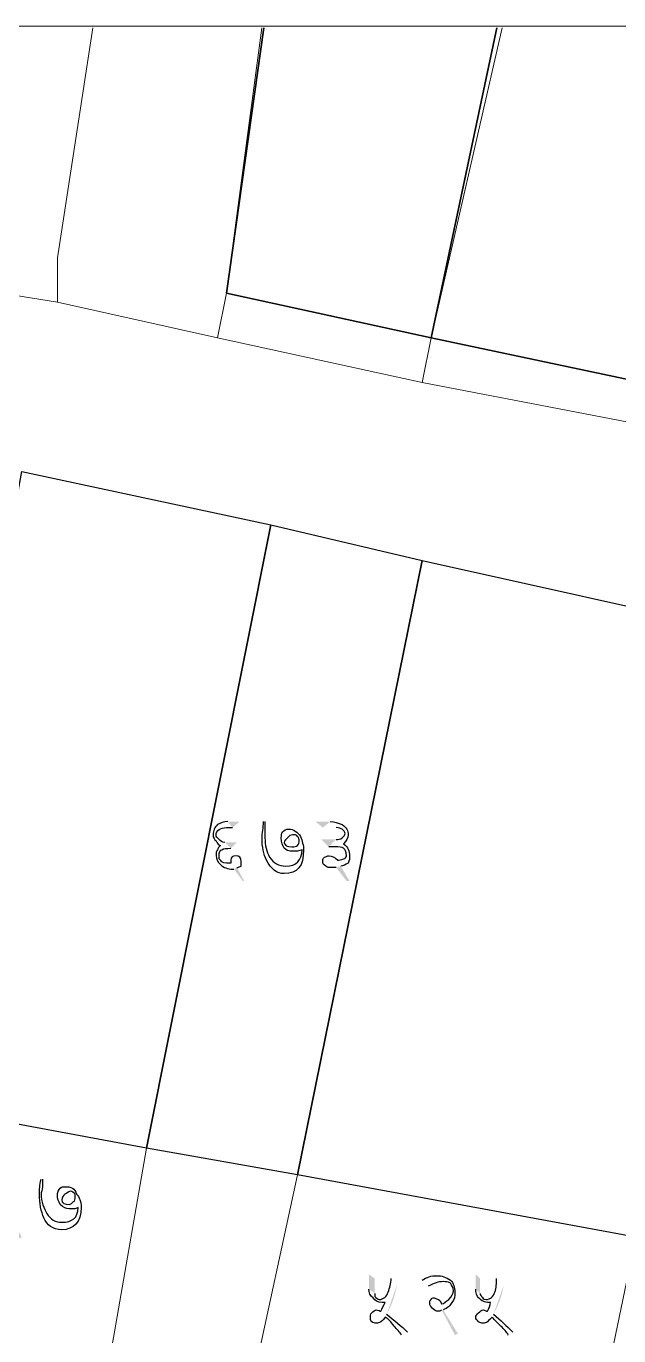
# Model space of a CAD drawing. Header units: inches. Extents: x 5 to 133, y 5 to 145.
# Drawn here: x 29.15 to 37.6, y 106.71 to 125.39 of the extents above; entities that cross this region are included whole.
import ezdxf

# ---------------------------------------------------------------- set-up
doc = ezdxf.new("R2010")
doc.units = ezdxf.units.IN
doc.header["$MEASUREMENT"] = 0
doc.layers.add('PDF_Geometry', color=7, linetype='Continuous')
doc.layers.add('PDF_Solid Fills', color=7, linetype='Continuous')

msp = doc.modelspace()

# ---------------------------------------------------------------- hatches: boundary and pattern name
at = {"layer": 'PDF_Solid Fills', "transparency": 33554559}
h = msp.add_hatch(color=256, dxfattribs=at)
h.paths.add_polyline_path([(32.089, 113.961), (32.194, 114.046), (32.025, 114.046)], flags=0)
h.paths.add_polyline_path([(32.11, 113.369), (32.237, 113.199), (32.258, 113.199), (32.152, 113.39)], flags=0)
h.paths.add_polyline_path([(32.067, 113.665), (32.152, 113.75), (31.983, 113.75)], flags=0)
h.paths.add_polyline_path([(32.533, 114.046), (32.554, 114.046)], flags=0)
h.paths.add_polyline_path([(33.083, 113.644), (33.083, 113.644)], flags=0)
h.paths.add_polyline_path([(33.38, 113.961), (33.274, 114.046), (33.486, 114.046)], flags=0)
h.paths.add_polyline_path([(33.634, 113.411), (33.761, 113.199), (33.718, 113.199), (33.57, 113.39)], flags=0)
h.paths.add_polyline_path([(33.464, 113.686), (33.359, 113.792), (33.57, 113.792)], flags=0)
h = msp.add_hatch(color=256, dxfattribs=at)
h.paths.add_polyline_path([(28.13, 108.903), (28.215, 108.839)], flags=0)
h.paths.add_polyline_path([(28.363, 108.162, 0.059151), (28.067, 108.395)], flags=0)
h.paths.add_polyline_path([(28.363, 108.162), (28.279, 108.098)], flags=0)
h.paths.add_polyline_path([(27.813, 108.754), (27.813, 108.987), (27.898, 108.903), (27.898, 108.712)], flags=0)
h.paths.add_polyline_path([(28.66, 108.818), (28.575, 108.903)], flags=0)
h.paths.add_polyline_path([(28.892, 108.479), (29.083, 108.119), (29.041, 108.098), (28.85, 108.458)], flags=0)
h.paths.add_polyline_path([(29.358, 108.945), (29.379, 108.945)], flags=0)
h.paths.add_polyline_path([(29.887, 108.543), (29.887, 108.543)], flags=0)
h = msp.add_hatch(color=256, dxfattribs=at)
h.paths.add_polyline_path([(34.353, 107.527), (34.438, 107.442)], flags=0)
h.paths.add_polyline_path([(34.29, 107.019, 0.088944), (34.438, 107.442)], flags=0)
h.paths.add_polyline_path([(34.586, 106.765), (34.502, 106.722)], flags=0)
h.paths.add_polyline_path([(34.036, 107.379), (34.036, 107.59), (34.121, 107.527), (34.121, 107.315)], flags=0)
h.paths.add_polyline_path([(34.883, 107.421), (34.798, 107.506)], flags=0)
h.paths.add_polyline_path([(35.094, 107.082), (35.306, 106.744), (35.264, 106.722), (35.073, 107.082)], flags=0)
h.paths.add_polyline_path([(35.856, 107.527), (35.962, 107.442)], flags=0)
h.paths.add_polyline_path([(35.814, 107.019, 0.088944), (35.962, 107.442)], flags=0)
h.paths.add_polyline_path([(36.089, 106.765), (36.026, 106.722)], flags=0)
h.paths.add_polyline_path([(35.56, 107.379), (35.56, 107.59), (35.623, 107.527), (35.623, 107.315)], flags=0)

# ---------------------------------------------------------------- linework, layer by layer
at = {"layer": 'PDF_Geometry', "lineweight": 13}
msp.add_lwpolyline([(5.059, 125.391), (99.991, 125.391), (99.991, 32.131), (5.059, 32.131)], close=True, dxfattribs=at)
at = {"layer": 'PDF_Geometry', "lineweight": 9}
for points in [[(26.416, 122.851), (26.416, 121.962), (29.591, 121.454), (29.591, 122.089), (29.591, 121.454), (26.416, 121.962), (26.416, 122.851), (26.543, 123.232), (26.416, 122.851), (21.844, 123.74), (20.828, 123.994), (19.431, 124.248), (19.431, 125.37), (19.431, 124.248), (20.828, 123.994), (21.844, 123.74), (22.095, 125.37), (21.844, 123.74)], [(30.096, 125.37), (29.591, 122.089)], [(32.004, 121.581), (32.509, 125.37)], [(34.925, 120.946), (34.798, 120.311), (34.925, 120.946), (35.936, 125.37)], [(32.639, 118.279), (30.861, 109.389), (30.353, 106.468), (28.702, 98.213), (25.273, 98.975), (25.4, 99.229), (26.162, 103.801), (26.416, 104.817), (26.924, 107.611), (27.432, 110.024), (29.083, 119.041)], [(32.639, 118.279), (30.861, 109.389), (30.353, 106.468), (28.702, 98.213), (25.273, 98.975), (25.4, 99.229), (26.162, 103.801), (26.416, 104.817), (26.924, 107.611), (27.432, 110.024), (29.083, 119.041)], [(34.798, 117.771), (33.02, 109.008), (32.385, 106.087), (30.353, 106.468), (30.861, 109.389), (32.639, 118.279)], [(34.798, 117.771), (33.02, 109.008), (32.385, 106.087), (30.353, 106.468), (30.861, 109.389), (32.639, 118.279)], [(39.37, 116.755), (37.846, 108.119), (37.211, 105.071), (37.084, 104.436), (37.211, 104.436), (35.687, 96.562), (30.734, 97.705), (32.385, 105.96), (32.385, 106.087), (33.02, 109.008), (34.798, 117.771)], [(39.37, 116.755), (37.846, 108.119), (37.211, 105.071), (37.084, 104.436), (37.211, 104.436), (35.687, 96.562), (30.734, 97.705), (32.385, 105.96), (32.385, 106.087), (33.02, 109.008), (34.798, 117.771)], [(39.624, 107.738), (42.418, 107.103), (42.037, 105.325), (41.656, 103.42), (37.211, 104.436), (37.084, 104.436), (37.211, 105.071), (37.846, 108.119)], [(39.624, 107.738), (42.418, 107.103), (42.037, 105.325), (41.656, 103.42), (37.211, 104.436), (37.084, 104.436), (37.211, 105.071), (37.846, 108.119)]]:
    msp.add_lwpolyline(points, close=True, dxfattribs=at)
for points in [[(41.402, 119.041), (34.798, 120.311), (31.877, 120.946), (32.004, 121.581), (31.877, 120.946), (32.004, 121.581), (31.877, 120.946), (29.591, 121.454), (29.591, 122.089), (30.096, 125.37), (29.591, 122.089), (29.591, 121.454), (31.877, 120.946), (34.798, 120.311), (41.402, 119.041)], [(32.004, 121.581), (32.509, 125.37)], [(32.509, 125.37), (32.004, 121.581)], [(34.925, 120.946), (35.936, 125.37)], [(35.936, 125.37), (34.925, 120.946)], [(26.416, 121.962), (29.591, 121.454), (31.877, 120.946), (34.798, 120.311), (41.402, 119.041), (44.577, 118.406), (44.577, 118.787), (49.53, 117.517), (53.848, 116.374)], [(26.416, 121.962), (29.591, 121.454), (31.877, 120.946), (34.798, 120.311), (41.402, 119.041), (44.577, 118.406), (44.577, 118.787), (49.53, 117.517), (53.848, 116.374)], [(34.798, 120.311), (34.925, 120.946)], [(34.925, 120.946), (34.798, 120.311)], [(54.991, 113.326), (52.959, 113.707), (50.673, 114.215), (48.768, 114.723), (44.196, 115.739), (41.275, 116.374), (39.37, 116.755), (34.798, 117.771), (32.639, 118.279), (29.083, 119.041)], [(54.991, 113.326), (52.959, 113.707), (50.673, 114.215), (48.768, 114.723), (44.196, 115.739), (41.275, 116.374), (39.37, 116.755), (34.798, 117.771), (32.639, 118.279), (29.083, 119.041)]]:
    msp.add_lwpolyline(points, dxfattribs=at)
at = {"layer": 'PDF_Geometry', "color": 21, "lineweight": 13, "true_color": 0xffafaf}
for points in [[(32.004, 121.581), (32.537, 125.37)], [(41.529, 119.549), (34.925, 120.946), (35.863, 125.37), (34.925, 120.946), (41.529, 119.549), (34.925, 120.946), (35.863, 125.37), (34.925, 120.946), (35.863, 125.37), (34.925, 120.946), (32.004, 121.581), (34.925, 120.946), (41.529, 119.549)], [(32.004, 121.581), (32.537, 125.37)], [(34.925, 120.946), (35.863, 125.37)], [(35.863, 125.37), (34.925, 120.946)]]:
    msp.add_lwpolyline(points, dxfattribs=at)
at = {"layer": 'PDF_Geometry', "color": 21, "lineweight": 25, "true_color": 0xffafaf}
msp.add_lwpolyline([(41.529, 119.549), (34.925, 120.946), (32.004, 121.581), (32.537, 125.37), (32.004, 121.581), (34.925, 120.946), (35.863, 125.37), (34.925, 120.946), (41.529, 119.549)], dxfattribs=at)
at = {"layer": 'PDF_Geometry', "color": 21, "lineweight": 13, "true_color": 0xffafaf}
for points in [[(32.537, 125.37), (32.004, 121.581), (34.925, 120.946), (32.004, 121.581)], [(32.639, 118.279), (30.861, 109.389), (27.432, 110.024), (29.083, 119.041)], [(32.639, 118.279), (30.861, 109.389), (27.432, 110.024), (29.083, 119.041)], [(32.639, 118.279), (30.861, 109.389), (27.432, 110.024), (29.083, 119.041)], [(32.639, 118.279), (30.861, 109.389), (27.432, 110.024), (29.083, 119.041)], [(34.798, 117.771), (33.02, 109.008), (30.861, 109.389), (32.639, 118.279)], [(34.798, 117.771), (33.02, 109.008), (30.861, 109.389), (32.639, 118.279)], [(34.798, 117.771), (33.02, 109.008), (30.861, 109.389), (32.639, 118.279)], [(34.798, 117.771), (33.02, 109.008), (30.861, 109.389), (32.639, 118.279)], [(39.37, 116.755), (37.846, 108.119), (33.02, 109.008), (34.798, 117.771)], [(39.37, 116.755), (37.846, 108.119), (33.02, 109.008), (34.798, 117.771)], [(39.37, 116.755), (37.846, 108.119), (33.02, 109.008), (34.798, 117.771)], [(39.37, 116.755), (37.846, 108.119), (33.02, 109.008), (34.798, 117.771)]]:
    msp.add_lwpolyline(points, close=True, dxfattribs=at)
at = {"layer": 'PDF_Geometry', "color": 21, "lineweight": 25, "true_color": 0xffafaf}
for points in [[(34.925, 120.946), (35.863, 125.37)], [(32.639, 118.279), (30.861, 109.389), (27.432, 110.024), (29.083, 119.041)], [(32.639, 118.279), (30.861, 109.389), (27.432, 110.024), (29.083, 119.041)], [(34.798, 117.771), (33.02, 109.008), (30.861, 109.389), (32.639, 118.279)], [(34.798, 117.771), (33.02, 109.008), (30.861, 109.389), (32.639, 118.279)], [(39.37, 116.755), (37.846, 108.119), (33.02, 109.008), (34.798, 117.771)], [(39.37, 116.755), (37.846, 108.119), (33.02, 109.008), (34.798, 117.771)]]:
    msp.add_lwpolyline(points, close=True, dxfattribs=at)
at = {"layer": 'PDF_Geometry', "lineweight": 25}
for points in [[(31.877, 114.004), (31.835, 113.961), (31.813, 113.919), (31.813, 113.856)], [(31.856, 113.856), (31.856, 113.919), (31.919, 113.961), (32.004, 113.961)], [(32.025, 114.046), (31.962, 114.046), (31.919, 114.025), (31.877, 114.004)], [(32.004, 113.961), (32.025, 113.961), (32.046, 113.961), (32.067, 113.961)], [(32.067, 113.961), (32.067, 113.961), (32.089, 113.961), (32.089, 113.961)], [(32.512, 113.813), (32.512, 113.877), (32.533, 113.961), (32.533, 114.046)], [(32.554, 114.046), (32.554, 114.025), (32.554, 113.983), (32.554, 113.94)], [(33.486, 114.046), (33.549, 114.046), (33.591, 114.025), (33.655, 114.004)], [(33.655, 113.94), (33.634, 113.94), (33.613, 113.961), (33.57, 113.961)], [(33.655, 114.004), (33.718, 113.961), (33.74, 113.919), (33.74, 113.856)], [(31.813, 113.856), (31.813, 113.813), (31.835, 113.792), (31.856, 113.771)], [(31.898, 113.792), (31.877, 113.813), (31.856, 113.834), (31.856, 113.856)], [(31.856, 113.771), (31.877, 113.729), (31.898, 113.707), (31.919, 113.707)], [(31.983, 113.75), (31.94, 113.75), (31.919, 113.771), (31.898, 113.792)], [(32.575, 113.496), (32.533, 113.58), (32.512, 113.686), (32.512, 113.813)], [(32.554, 113.94), (32.554, 113.877), (32.554, 113.834), (32.554, 113.813)], [(32.554, 113.813), (32.554, 113.707), (32.575, 113.623), (32.618, 113.538)], [(32.787, 113.813), (32.787, 113.856), (32.787, 113.877), (32.808, 113.898)], [(32.829, 113.665), (32.808, 113.707), (32.787, 113.75), (32.787, 113.813)], [(32.808, 113.898), (32.829, 113.919), (32.851, 113.94), (32.893, 113.94)], [(32.893, 113.834), (32.851, 113.792), (32.829, 113.771), (32.829, 113.75)], [(32.893, 113.94), (32.956, 113.94), (33.02, 113.898), (33.062, 113.834)], [(32.978, 113.856), (32.935, 113.856), (32.914, 113.856), (32.893, 113.834)], [(33.02, 113.834), (32.999, 113.856), (32.999, 113.856), (32.978, 113.856)], [(33.041, 113.771), (33.041, 113.792), (33.041, 113.813), (33.02, 113.834)], [(33.02, 113.707), (33.041, 113.729), (33.041, 113.75), (33.041, 113.771)], [(33.062, 113.834), (33.083, 113.771), (33.105, 113.707), (33.105, 113.644)], [(33.57, 113.792), (33.591, 113.792), (33.634, 113.792), (33.655, 113.813)], [(33.697, 113.877), (33.697, 113.898), (33.676, 113.919), (33.655, 113.94)], [(33.655, 113.813), (33.676, 113.834), (33.697, 113.856), (33.697, 113.877)], [(33.74, 113.856), (33.74, 113.813), (33.718, 113.771), (33.676, 113.729)], [(31.877, 113.644), (31.856, 113.623), (31.856, 113.602), (31.856, 113.559)], [(31.919, 113.707), (31.898, 113.686), (31.877, 113.665), (31.877, 113.644)], [(31.898, 113.559), (31.898, 113.602), (31.919, 113.644), (31.94, 113.644)], [(31.94, 113.644), (31.962, 113.665), (32.004, 113.665), (32.067, 113.665)], [(32.829, 113.75), (32.829, 113.707), (32.872, 113.686), (32.935, 113.686)], [(32.956, 113.623), (32.893, 113.623), (32.851, 113.644), (32.829, 113.665)], [(33.105, 113.644), (33.105, 113.411), (33.02, 113.305), (32.829, 113.305)], [(32.851, 113.411), (32.999, 113.411), (33.083, 113.496), (33.083, 113.644)], [(32.935, 113.686), (32.978, 113.686), (32.999, 113.686), (33.02, 113.707)], [(33.083, 113.644), (33.041, 113.623), (32.999, 113.623), (32.956, 113.623)], [(33.507, 113.686), (33.486, 113.686), (33.464, 113.686), (33.464, 113.686)], [(33.549, 113.686), (33.549, 113.686), (33.528, 113.686), (33.507, 113.686)], [(33.676, 113.665), (33.655, 113.686), (33.613, 113.686), (33.549, 113.686)], [(33.676, 113.729), (33.74, 113.686), (33.761, 113.623), (33.761, 113.559)], [(33.718, 113.559), (33.718, 113.623), (33.697, 113.644), (33.676, 113.665)], [(31.856, 113.559), (31.856, 113.517), (31.877, 113.475), (31.919, 113.432)], [(31.898, 113.517), (31.898, 113.538), (31.898, 113.559), (31.898, 113.559)], [(31.919, 113.496), (31.919, 113.496), (31.919, 113.496), (31.898, 113.517)], [(32.046, 113.453), (31.983, 113.453), (31.94, 113.453), (31.919, 113.496)], [(31.919, 113.432), (31.962, 113.39), (32.025, 113.369), (32.089, 113.369)], [(32.067, 113.453), (32.067, 113.453), (32.067, 113.453), (32.046, 113.453)], [(32.131, 113.559), (32.089, 113.559), (32.067, 113.538), (32.067, 113.496)], [(32.067, 113.496), (32.067, 113.496), (32.067, 113.496), (32.067, 113.475)], [(32.067, 113.475), (32.067, 113.453), (32.067, 113.453), (32.067, 113.453)], [(32.216, 113.475), (32.216, 113.538), (32.194, 113.559), (32.131, 113.559)], [(32.152, 113.39), (32.173, 113.39), (32.194, 113.411), (32.216, 113.411)], [(32.216, 113.411), (32.216, 113.432), (32.216, 113.453), (32.216, 113.475)], [(32.829, 113.305), (32.724, 113.305), (32.639, 113.369), (32.575, 113.496)], [(32.618, 113.538), (32.681, 113.453), (32.745, 113.411), (32.851, 113.411)], [(33.38, 113.496), (33.38, 113.517), (33.38, 113.517), (33.401, 113.538)], [(33.422, 113.411), (33.38, 113.432), (33.38, 113.453), (33.38, 113.496)], [(33.401, 113.538), (33.422, 113.538), (33.443, 113.559), (33.464, 113.559)], [(33.507, 113.39), (33.464, 113.39), (33.443, 113.39), (33.422, 113.411)], [(33.464, 113.559), (33.507, 113.559), (33.549, 113.538), (33.591, 113.496)], [(33.57, 113.39), (33.57, 113.39), (33.528, 113.39), (33.507, 113.39)], [(33.591, 113.496), (33.613, 113.496), (33.634, 113.496), (33.676, 113.517)], [(33.74, 113.453), (33.697, 113.432), (33.676, 113.411), (33.634, 113.411)], [(33.676, 113.517), (33.697, 113.517), (33.718, 113.538), (33.718, 113.559)], [(33.761, 113.559), (33.761, 113.517), (33.761, 113.496), (33.74, 113.453)], [(32.089, 113.369), (32.089, 113.369), (32.11, 113.369), (32.11, 113.369)], [(29.337, 108.733), (29.337, 108.797), (29.337, 108.86), (29.358, 108.945)], [(29.379, 108.945), (29.379, 108.924), (29.379, 108.881), (29.379, 108.839)], [(29.4, 108.395), (29.358, 108.479), (29.337, 108.606), (29.337, 108.733)], [(29.379, 108.839), (29.379, 108.797), (29.358, 108.754), (29.358, 108.733)], [(29.358, 108.733), (29.358, 108.627), (29.4, 108.522), (29.443, 108.458)], [(29.591, 108.712), (29.591, 108.754), (29.612, 108.797), (29.633, 108.818)], [(29.633, 108.818), (29.654, 108.839), (29.676, 108.839), (29.697, 108.839)], [(29.697, 108.733), (29.676, 108.712), (29.654, 108.691), (29.654, 108.649)], [(29.697, 108.839), (29.781, 108.839), (29.845, 108.818), (29.866, 108.733)], [(29.781, 108.776), (29.76, 108.776), (29.739, 108.754), (29.697, 108.733)], [(29.845, 108.733), (29.824, 108.754), (29.803, 108.776), (29.781, 108.776)], [(29.845, 108.691), (29.845, 108.712), (29.845, 108.733), (29.845, 108.733)], [(29.866, 108.733), (29.908, 108.691), (29.93, 108.627), (29.93, 108.543)], [(29.633, 108.585), (29.612, 108.627), (29.591, 108.67), (29.591, 108.712)], [(29.76, 108.522), (29.718, 108.522), (29.676, 108.543), (29.633, 108.585)], [(29.654, 108.649), (29.654, 108.606), (29.697, 108.585), (29.76, 108.585)], [(29.93, 108.543), (29.93, 108.331), (29.824, 108.225), (29.654, 108.225)], [(29.654, 108.331), (29.803, 108.331), (29.887, 108.395), (29.887, 108.543)], [(29.76, 108.585), (29.781, 108.585), (29.803, 108.606), (29.824, 108.627)], [(29.887, 108.543), (29.866, 108.522), (29.824, 108.522), (29.76, 108.522)], [(29.824, 108.627), (29.845, 108.627), (29.845, 108.67), (29.845, 108.691)], [(29.654, 108.225), (29.527, 108.225), (29.443, 108.289), (29.4, 108.395)], [(29.443, 108.458), (29.485, 108.373), (29.57, 108.331), (29.654, 108.331)], [(34.311, 107.336), (34.332, 107.4), (34.353, 107.463), (34.353, 107.527)], [(34.798, 107.506), (34.861, 107.548), (34.925, 107.569), (35.01, 107.569)], [(35.094, 107.484), (35.031, 107.484), (34.967, 107.463), (34.883, 107.421)], [(35.01, 107.569), (35.073, 107.569), (35.137, 107.548), (35.2, 107.506)], [(35.2, 107.463), (35.158, 107.484), (35.137, 107.484), (35.094, 107.484)], [(35.2, 107.506), (35.242, 107.463), (35.264, 107.4), (35.264, 107.336)], [(35.242, 107.357), (35.242, 107.4), (35.221, 107.421), (35.2, 107.463)], [(35.835, 107.336), (35.856, 107.4), (35.856, 107.463), (35.856, 107.527)], [(34.099, 107.252), (34.057, 107.273), (34.036, 107.336), (34.036, 107.379)], [(34.226, 107.188), (34.163, 107.188), (34.121, 107.209), (34.099, 107.252)], [(34.121, 107.315), (34.121, 107.294), (34.121, 107.273), (34.121, 107.273)], [(34.121, 107.273), (34.142, 107.252), (34.163, 107.23), (34.184, 107.23)], [(34.184, 107.23), (34.248, 107.23), (34.29, 107.273), (34.311, 107.336)], [(34.904, 107.188), (34.904, 107.209), (34.904, 107.209), (34.925, 107.23)], [(34.925, 107.23), (34.925, 107.252), (34.946, 107.252), (34.967, 107.252)], [(34.967, 107.252), (34.988, 107.252), (35.01, 107.23), (35.031, 107.23)], [(35.031, 107.23), (35.052, 107.209), (35.073, 107.188), (35.073, 107.167)], [(35.073, 107.167), (35.115, 107.167), (35.137, 107.209), (35.179, 107.23)], [(35.179, 107.23), (35.221, 107.273), (35.242, 107.315), (35.242, 107.357)], [(35.264, 107.336), (35.264, 107.273), (35.264, 107.23), (35.221, 107.188)], [(35.602, 107.252), (35.581, 107.273), (35.56, 107.336), (35.56, 107.379)], [(35.75, 107.188), (35.687, 107.188), (35.645, 107.209), (35.602, 107.252)], [(35.623, 107.315), (35.623, 107.294), (35.645, 107.273), (35.645, 107.273)], [(35.645, 107.273), (35.666, 107.252), (35.666, 107.23), (35.708, 107.23)], [(35.708, 107.23), (35.772, 107.23), (35.814, 107.273), (35.835, 107.336)], [(34.057, 106.976), (34.057, 106.998), (34.057, 107.019), (34.078, 107.04)], [(34.078, 107.04), (34.099, 107.061), (34.121, 107.082), (34.142, 107.082)], [(34.142, 107.082), (34.163, 107.082), (34.205, 107.061), (34.205, 107.061)], [(34.205, 107.061), (34.226, 107.103), (34.248, 107.146), (34.269, 107.188)], [(34.269, 107.188), (34.248, 107.188), (34.248, 107.188), (34.226, 107.188)], [(34.946, 107.103), (34.925, 107.125), (34.904, 107.146), (34.904, 107.188)], [(35.031, 107.061), (34.988, 107.061), (34.967, 107.082), (34.946, 107.103)], [(35.073, 107.082), (35.052, 107.061), (35.031, 107.061), (35.031, 107.061)], [(35.221, 107.188), (35.2, 107.146), (35.158, 107.103), (35.094, 107.082)], [(35.56, 106.976), (35.56, 106.998), (35.581, 107.019), (35.602, 107.04)], [(35.602, 107.04), (35.623, 107.061), (35.645, 107.082), (35.666, 107.082)], [(35.666, 107.082), (35.687, 107.082), (35.708, 107.061), (35.729, 107.061)], [(35.729, 107.061), (35.75, 107.103), (35.772, 107.146), (35.772, 107.188)], [(35.772, 107.188), (35.772, 107.188), (35.75, 107.188), (35.75, 107.188)], [(34.078, 106.913), (34.057, 106.934), (34.057, 106.955), (34.057, 106.976)], [(34.142, 106.892), (34.121, 106.892), (34.099, 106.892), (34.078, 106.913)], [(34.205, 106.913), (34.184, 106.892), (34.163, 106.892), (34.142, 106.892)], [(34.269, 106.976), (34.248, 106.955), (34.248, 106.934), (34.205, 106.913)], [(34.396, 106.849), (34.353, 106.913), (34.311, 106.955), (34.269, 106.976)], [(34.29, 107.019), (34.396, 106.934), (34.502, 106.849), (34.586, 106.765)], [(34.502, 106.722), (34.48, 106.765), (34.438, 106.807), (34.396, 106.849)], [(35.602, 106.913), (35.581, 106.934), (35.56, 106.955), (35.56, 106.976)], [(35.666, 106.892), (35.645, 106.892), (35.623, 106.892), (35.602, 106.913)], [(35.729, 106.913), (35.708, 106.892), (35.687, 106.892), (35.666, 106.892)], [(35.793, 106.976), (35.772, 106.955), (35.75, 106.934), (35.729, 106.913)], [(35.92, 106.849), (35.856, 106.913), (35.814, 106.955), (35.793, 106.976)], [(35.814, 107.019), (35.92, 106.934), (36.004, 106.849), (36.089, 106.765)], [(36.026, 106.722), (36.004, 106.765), (35.962, 106.807), (35.92, 106.849)]]:
    msp.add_open_spline(points, degree=3, dxfattribs=at)

doc.saveas('drawing.dxf')
